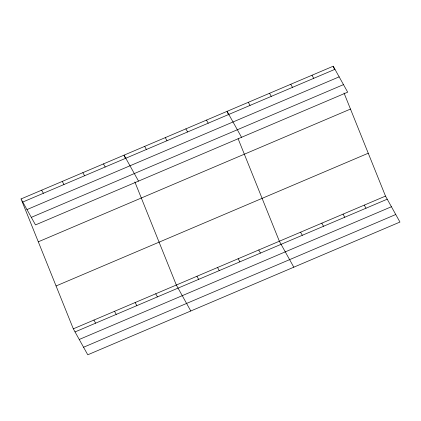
<?xml version="1.0" encoding="UTF-8"?>
<svg xmlns="http://www.w3.org/2000/svg" width="421" height="421" viewBox="0 0 421 421"><rect width="100%" height="100%" fill="white"/><g stroke="black" fill="none" stroke-linecap="round" stroke-linejoin="round"><path stroke-width="0.63" d="M21.05 198.944L333.232 66.208L347.683 92.173L35.501 224.909L21.05 198.944L73.317 328.827L87.768 354.792L399.95 222.056L385.499 196.091L344.015 92.999M22.776 202.038L334.958 69.307M26.976 209.584L339.158 76.854M31.301 217.362L343.483 84.626M38.295 241.807L350.483 109.071M56.067 285.964L368.249 153.233M73.317 328.827L385.499 196.091M75.038 331.922L387.22 199.191M79.237 339.468L391.425 206.737M83.569 347.246L395.751 214.51M312.003 75.238L313.729 78.332M364.27 205.116L365.996 208.216M290.779 84.263L292.5 87.358M343.041 214.147L344.767 217.241M269.551 93.288L271.271 96.383M321.812 223.172L323.538 226.266M248.322 102.314L250.042 105.408M300.583 232.197L302.31 235.292M241.543 137.304L227.093 111.339L228.529 114.912M293.805 267.188L279.355 241.222L238.112 138.725M206.485 120.101L208.211 123.195M258.752 249.985L260.478 253.079M185.882 128.858L187.608 131.957M238.149 258.741L239.87 261.841M165.279 137.62L167 140.719M217.541 267.503L219.267 270.603M144.677 146.382L146.397 149.476M196.939 276.265L198.665 279.36M138.52 181.104L124.069 155.144L125.505 158.712M190.787 310.987L176.336 285.022L134.852 181.93M103.466 163.901L105.192 167M155.733 293.784L157.454 296.884M82.863 172.663L84.584 175.757M135.125 302.546L136.851 305.641M62.261 181.425L63.981 184.519M114.523 311.303L116.249 314.403M41.653 190.181L43.379 193.281M93.92 320.065L95.641 323.165M333.232 66.208L334.669 69.781"/></g></svg>
